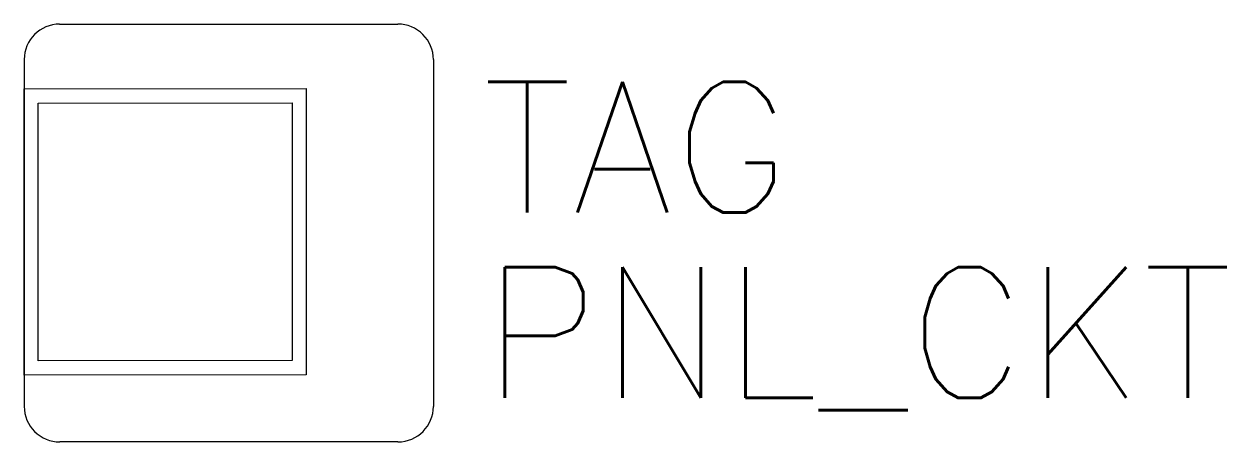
# Model space of a CAD drawing. Header units: inches. Extents: x 0 to 0.863, y -0.15 to 0.15.
import ezdxf
from ezdxf.enums import TextEntityAlignment as Align

# ---------------------------------------------------------------- set-up
doc = ezdxf.new("R2010")
doc.units = ezdxf.units.IN
doc.header["$LTSCALE"] = 0.5
doc.header["$MEASUREMENT"] = 0
doc.styles.add('Text', font='SIMPLEX.SHX', dxfattribs={"height": 0.1})

msp = doc.modelspace()

# ---------------------------------------------------------------- linework, layer by layer
for p, q in [((0.02544, 0.15), (0.26825, 0.15004)), ((-0.00012, 0.12454), (-0.00009, -0.12454)), ((0.29371, 0.12458), (0.29375, -0.1245)), ((0.26829, -0.14996), (0.02548, -0.15))]:
    msp.add_line(p, q)
for points in [[(0.20242, 0.10365), (0.20245, -0.10191), (-0.00009, -0.10194), (-0.00012, 0.10362)], [(0.19229, 0.09337), (0.19232, -0.09163), (0.01004, -0.09166), (0.01001, 0.09335)]]:
    msp.add_lwpolyline(points, close=True)
for centre, start, end in [((0.02544, 0.12455), 90.0082, 180.0082), ((0.26825, 0.12458), 0.0082, 90.0082), ((0.02548, -0.12454), 180.0082, 270.0082), ((0.26829, -0.1245), 270.0082, 0.0082)]:
    msp.add_arc(centre, 0.02546, start, end)

# ---------------------------------------------------------------- texts
at = {"color": 0, "style": 'Text'}
msp.add_attdef('TAG', text='FL1', height=0.09375, dxfattribs=at).set_placement((0.32893, -0.01343), align=Align.BOTTOM_LEFT)
msp.add_attdef('PNL_CKT', text='LP-XXX, CKT. XX', height=0.09375, dxfattribs=at).set_placement((0.32903, -0.02462), align=Align.TOP_LEFT)

doc.saveas('drawing.dxf')
